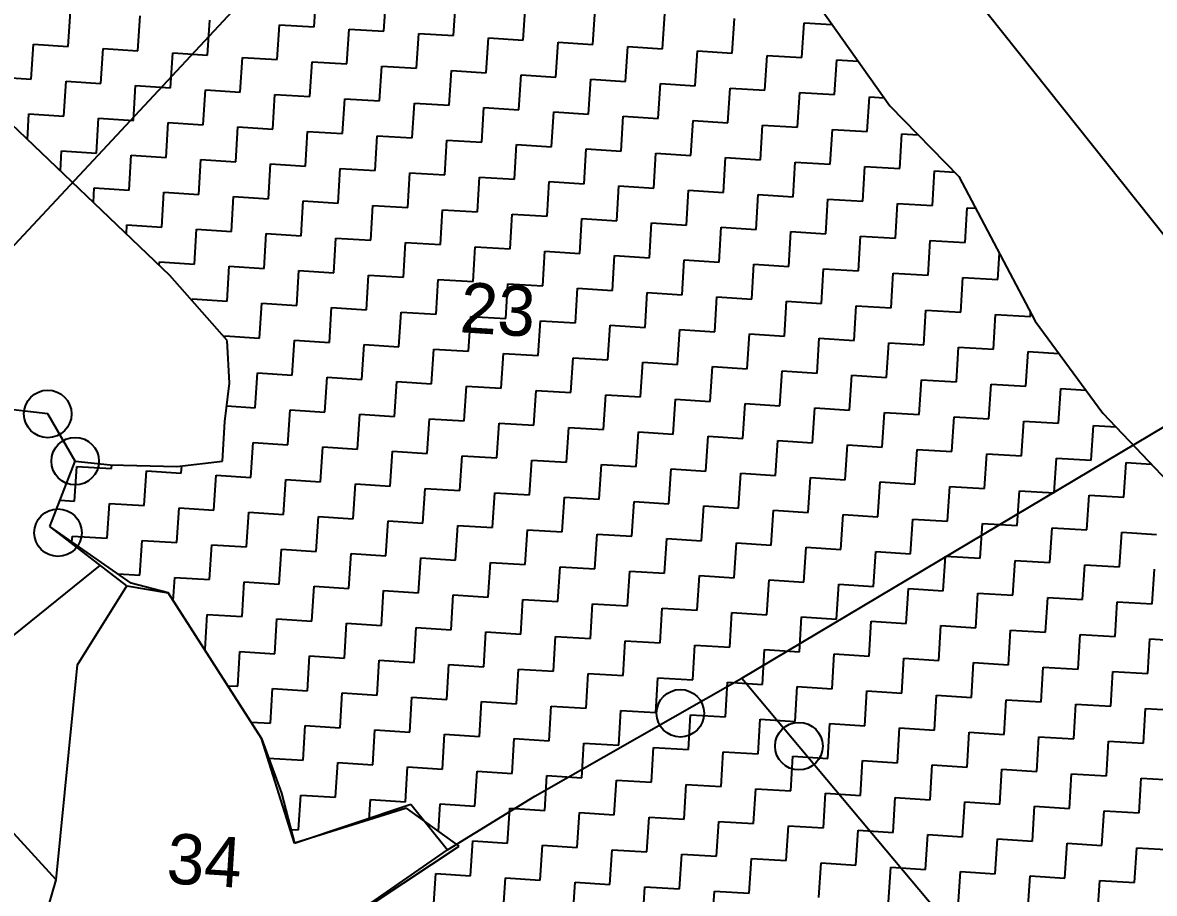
# Model space of a CAD drawing. Header units: metres. Extents: x 283327 to 285518, y 2014808 to 2017186.
# Drawn here: x 284312.1 to 284718.6, y 2015815.1 to 2016128 of the extents above; entities that cross this region are included whole.
import ezdxf
from ezdxf.enums import TextEntityAlignment as Align

# ---------------------------------------------------------------- set-up
doc = ezdxf.new("R2010")
doc.units = ezdxf.units.M
doc.header["$MEASUREMENT"] = 0
for name, color, linetype in [('POLY_HATCH', 12, 'Continuous'), ('POLY_PARCEL', 6, 'Continuous'), ('TEXT_PARCEL', 7, 'Continuous'), ('V_BOUND_LINE', 7, 'Continuous')]:
    doc.layers.add(name, color=color, linetype=linetype)
doc.styles.add('TEXT_MAP', font='', dxfattribs={"height": 2.5})
doc.styles.get('TEXT_MAP').set_extended_font_data('Kruti Dev 050')

msp = doc.modelspace()

# ---------------------------------------------------------------- linework, layer by layer
for centre in [(284321.1, 2015987.36), (284330.94, 2015970.38), (284324.77, 2015944.69), (284548.33, 2015879.8), (284590.92, 2015867.99)]:
    msp.add_circle(centre, 8.54)
at = {"layer": 'POLY_HATCH', "linetype": 'Continuous'}
for p, q in [((284416.82, 2016126.43), (284417.6, 2016138.94)), ((284441.84, 2016124.86), (284442.63, 2016137.37)), ((284466.87, 2016123.28), (284467.65, 2016135.8)), ((284491.89, 2016121.71), (284492.68, 2016134.22)), ((284516.92, 2016120.13), (284517.7, 2016132.65)), ((284328.44, 2016119.43), (284329.23, 2016131.94)), ((284353.47, 2016117.85), (284354.26, 2016130.37)), ((284378.49, 2016116.28), (284379.28, 2016128.79)), ((284541.94, 2016118.56), (284542.73, 2016131.07)), ((284566.96, 2016116.99), (284567.75, 2016129.5)), ((284403.52, 2016114.71), (284404.31, 2016127.22)), ((284404.31, 2016127.22), (284416.82, 2016126.43)), ((284428.54, 2016113.13), (284429.33, 2016125.64)), ((284429.33, 2016125.64), (284441.84, 2016124.86)), ((284591.99, 2016115.41), (284592.78, 2016127.92)), ((284592.78, 2016127.92), (284602.8, 2016127.29)), ((284315.15, 2016107.7), (284315.93, 2016120.22)), ((284315.93, 2016120.22), (284328.44, 2016119.43)), ((284453.57, 2016111.56), (284454.35, 2016124.07)), ((284454.35, 2016124.07), (284466.87, 2016123.28)), ((284478.59, 2016109.98), (284479.38, 2016122.5)), ((284479.38, 2016122.5), (284491.89, 2016121.71)), ((284503.62, 2016108.41), (284504.4, 2016120.92)), ((284504.4, 2016120.92), (284516.92, 2016120.13)), ((284340.17, 2016106.13), (284340.96, 2016118.64)), ((284340.96, 2016118.64), (284353.47, 2016117.85)), ((284365.19, 2016104.56), (284365.98, 2016117.07)), ((284365.98, 2016117.07), (284378.49, 2016116.28)), ((284528.64, 2016106.83), (284529.43, 2016119.35)), ((284529.43, 2016119.35), (284541.94, 2016118.56)), ((284553.67, 2016105.26), (284554.45, 2016117.77)), ((284554.45, 2016117.77), (284566.96, 2016116.99)), ((284578.69, 2016103.69), (284579.48, 2016116.2)), ((284579.48, 2016116.2), (284591.99, 2016115.41)), ((284390.22, 2016102.98), (284391.01, 2016115.49)), ((284391.01, 2016115.49), (284403.52, 2016114.71)), ((284415.24, 2016101.41), (284416.03, 2016113.92)), ((284416.03, 2016113.92), (284428.54, 2016113.13)), ((284440.27, 2016099.83), (284441.05, 2016112.34)), ((284441.05, 2016112.34), (284453.57, 2016111.56)), ((284603.71, 2016102.11), (284604.5, 2016114.62)), ((284604.5, 2016114.62), (284612.15, 2016114.14)), ((284302.63, 2016108.49), (284315.15, 2016107.7)), ((284465.29, 2016098.26), (284466.08, 2016110.77)), ((284466.08, 2016110.77), (284478.59, 2016109.98)), ((284490.32, 2016096.68), (284491.1, 2016109.2)), ((284491.1, 2016109.2), (284503.62, 2016108.41)), ((284326.87, 2016094.4), (284327.66, 2016106.92)), ((284327.66, 2016106.92), (284340.17, 2016106.13)), ((284351.89, 2016092.83), (284352.68, 2016105.34)), ((284352.68, 2016105.34), (284365.19, 2016104.56)), ((284515.34, 2016095.11), (284516.13, 2016107.62)), ((284516.13, 2016107.62), (284528.64, 2016106.83)), ((284540.37, 2016093.54), (284541.15, 2016106.05)), ((284541.15, 2016106.05), (284553.67, 2016105.26)), ((284565.39, 2016091.96), (284566.18, 2016104.47)), ((284566.18, 2016104.47), (284578.69, 2016103.69)), ((284376.92, 2016091.26), (284377.71, 2016103.77)), ((284377.71, 2016103.77), (284390.22, 2016102.98)), ((284401.94, 2016089.68), (284402.73, 2016102.19)), ((284402.73, 2016102.19), (284415.24, 2016101.41)), ((284426.97, 2016088.11), (284427.76, 2016100.62)), ((284427.76, 2016100.62), (284440.27, 2016099.83)), ((284590.41, 2016090.39), (284591.2, 2016102.9)), ((284591.2, 2016102.9), (284603.71, 2016102.11)), ((284615.44, 2016088.81), (284616.23, 2016101.32)), ((284616.23, 2016101.32), (284621.5, 2016100.99)), ((284451.99, 2016086.53), (284452.78, 2016099.05)), ((284452.78, 2016099.05), (284465.29, 2016098.26)), ((284477.02, 2016084.96), (284477.8, 2016097.47)), ((284477.8, 2016097.47), (284490.32, 2016096.68)), ((284502.04, 2016083.38), (284502.83, 2016095.9)), ((284502.83, 2016095.9), (284515.34, 2016095.11)), ((284313.78, 2016085.99), (284314.36, 2016095.19)), ((284314.36, 2016095.19), (284326.87, 2016094.4)), ((284338.6, 2016081.11), (284339.38, 2016093.62)), ((284339.38, 2016093.62), (284351.89, 2016092.83)), ((284363.62, 2016079.53), (284364.41, 2016092.04)), ((284364.41, 2016092.04), (284376.92, 2016091.26)), ((284527.07, 2016081.81), (284527.85, 2016094.32)), ((284527.85, 2016094.32), (284540.37, 2016093.54)), ((284552.09, 2016080.24), (284552.88, 2016092.75)), ((284552.88, 2016092.75), (284565.39, 2016091.96)), ((284388.64, 2016077.96), (284389.43, 2016090.47)), ((284389.43, 2016090.47), (284401.94, 2016089.68)), ((284413.67, 2016076.38), (284414.46, 2016088.89)), ((284414.46, 2016088.89), (284426.97, 2016088.11)), ((284577.12, 2016078.66), (284577.9, 2016091.17)), ((284577.9, 2016091.17), (284590.41, 2016090.39)), ((284602.14, 2016077.09), (284602.93, 2016089.6)), ((284602.93, 2016089.6), (284615.44, 2016088.81)), ((284627.16, 2016075.51), (284627.95, 2016088.03)), ((284627.95, 2016088.03), (284633.74, 2016087.66)), ((284438.69, 2016074.81), (284439.48, 2016087.32)), ((284439.48, 2016087.32), (284451.99, 2016086.53)), ((284463.72, 2016073.23), (284464.51, 2016085.75)), ((284464.51, 2016085.75), (284477.02, 2016084.96)), ((284488.74, 2016071.66), (284489.53, 2016084.17)), ((284489.53, 2016084.17), (284502.04, 2016083.38)), ((284325.63, 2016074.65), (284326.08, 2016081.89)), ((284326.08, 2016081.89), (284338.6, 2016081.11)), ((284350.32, 2016067.81), (284351.11, 2016080.32)), ((284351.11, 2016080.32), (284363.62, 2016079.53)), ((284513.77, 2016070.09), (284514.55, 2016082.6)), ((284514.55, 2016082.6), (284527.07, 2016081.81)), ((284538.79, 2016068.51), (284539.58, 2016081.02)), ((284539.58, 2016081.02), (284552.09, 2016080.24)), ((284375.35, 2016066.23), (284376.13, 2016078.74)), ((284376.13, 2016078.74), (284388.64, 2016077.96)), ((284400.37, 2016064.66), (284401.16, 2016077.17)), ((284401.16, 2016077.17), (284413.67, 2016076.38)), ((284425.39, 2016063.08), (284426.18, 2016075.6)), ((284426.18, 2016075.6), (284438.69, 2016074.81)), ((284563.82, 2016066.94), (284564.6, 2016079.45)), ((284564.6, 2016079.45), (284577.12, 2016078.66)), ((284588.84, 2016065.36), (284589.63, 2016077.87)), ((284589.63, 2016077.87), (284602.14, 2016077.09)), ((284613.86, 2016063.79), (284614.65, 2016076.3)), ((284614.65, 2016076.3), (284627.16, 2016075.51)), ((284450.42, 2016061.51), (284451.21, 2016074.02)), ((284451.21, 2016074.02), (284463.72, 2016073.23)), ((284475.44, 2016059.93), (284476.23, 2016072.45)), ((284476.23, 2016072.45), (284488.74, 2016071.66)), ((284638.89, 2016062.21), (284639.68, 2016074.73)), ((284639.68, 2016074.73), (284646.81, 2016074.28)), ((284337.48, 2016063.32), (284337.81, 2016068.59)), ((284337.81, 2016068.59), (284350.32, 2016067.81)), ((284500.47, 2016058.36), (284501.25, 2016070.87)), ((284501.25, 2016070.87), (284513.77, 2016070.09)), ((284525.49, 2016056.79), (284526.28, 2016069.3)), ((284526.28, 2016069.3), (284538.79, 2016068.51)), ((284550.52, 2016055.21), (284551.3, 2016067.72)), ((284551.3, 2016067.72), (284563.82, 2016066.94)), ((284362.05, 2016054.51), (284362.83, 2016067.02)), ((284362.83, 2016067.02), (284375.35, 2016066.23)), ((284387.07, 2016052.93), (284387.86, 2016065.44)), ((284387.86, 2016065.44), (284400.37, 2016064.66)), ((284412.09, 2016051.36), (284412.88, 2016063.87)), ((284412.88, 2016063.87), (284425.39, 2016063.08)), ((284575.54, 2016053.64), (284576.33, 2016066.15)), ((284576.33, 2016066.15), (284588.84, 2016065.36)), ((284600.57, 2016052.06), (284601.35, 2016064.58)), ((284601.35, 2016064.58), (284613.86, 2016063.79)), ((284437.12, 2016049.78), (284437.91, 2016062.3)), ((284437.91, 2016062.3), (284450.42, 2016061.51)), ((284462.14, 2016048.21), (284462.93, 2016060.72)), ((284462.93, 2016060.72), (284475.44, 2016059.93)), ((284625.59, 2016050.49), (284626.38, 2016063)), ((284626.38, 2016063), (284638.89, 2016062.21)), ((284650.61, 2016048.91), (284651.4, 2016061.43)), ((284651.4, 2016061.43), (284654.42, 2016061.24)), ((284349.33, 2016051.98), (284349.53, 2016055.29)), ((284349.53, 2016055.29), (284362.05, 2016054.51)), ((284487.17, 2016046.64), (284487.96, 2016059.15)), ((284487.96, 2016059.15), (284500.47, 2016058.36)), ((284512.19, 2016045.06), (284512.98, 2016057.57)), ((284512.98, 2016057.57), (284525.49, 2016056.79)), ((284537.22, 2016043.49), (284538, 2016056)), ((284538, 2016056), (284550.52, 2016055.21)), ((284373.77, 2016041.21), (284374.56, 2016053.72)), ((284374.56, 2016053.72), (284387.07, 2016052.93)), ((284398.8, 2016039.63), (284399.58, 2016052.15)), ((284399.58, 2016052.15), (284412.09, 2016051.36)), ((284562.24, 2016041.91), (284563.03, 2016054.42)), ((284563.03, 2016054.42), (284575.54, 2016053.64)), ((284587.27, 2016040.34), (284588.05, 2016052.85)), ((284588.05, 2016052.85), (284600.57, 2016052.06)), ((284612.29, 2016038.76), (284613.08, 2016051.28)), ((284613.08, 2016051.28), (284625.59, 2016050.49)), ((284423.82, 2016038.06), (284424.61, 2016050.57)), ((284424.61, 2016050.57), (284437.12, 2016049.78)), ((284448.84, 2016036.48), (284449.63, 2016049)), ((284449.63, 2016049), (284462.14, 2016048.21)), ((284473.87, 2016034.91), (284474.66, 2016047.42)), ((284474.66, 2016047.42), (284487.17, 2016046.64)), ((284637.31, 2016037.19), (284638.1, 2016049.7)), ((284638.1, 2016049.7), (284650.61, 2016048.91)), ((284498.89, 2016033.34), (284499.68, 2016045.85)), ((284499.68, 2016045.85), (284512.19, 2016045.06)), ((284523.92, 2016031.76), (284524.7, 2016044.27)), ((284524.7, 2016044.27), (284537.22, 2016043.49)), ((284662.34, 2016035.61), (284662.94, 2016045.09)), ((284361.17, 2016040.65), (284361.26, 2016041.99)), ((284361.26, 2016041.99), (284373.77, 2016041.21)), ((284385.5, 2016027.91), (284386.28, 2016040.42)), ((284386.28, 2016040.42), (284398.8, 2016039.63)), ((284548.94, 2016030.19), (284549.73, 2016042.7)), ((284549.73, 2016042.7), (284562.24, 2016041.91)), ((284573.97, 2016028.61), (284574.75, 2016041.12)), ((284574.75, 2016041.12), (284587.27, 2016040.34)), ((284598.99, 2016027.04), (284599.78, 2016039.55)), ((284599.78, 2016039.55), (284612.29, 2016038.76)), ((284410.52, 2016026.33), (284411.31, 2016038.85)), ((284411.31, 2016038.85), (284423.82, 2016038.06)), ((284435.54, 2016024.76), (284436.33, 2016037.27)), ((284436.33, 2016037.27), (284448.84, 2016036.48)), ((284460.57, 2016023.18), (284461.36, 2016035.7)), ((284461.36, 2016035.7), (284473.87, 2016034.91)), ((284624.02, 2016025.46), (284624.8, 2016037.98)), ((284624.8, 2016037.98), (284637.31, 2016037.19)), ((284649.04, 2016023.89), (284649.83, 2016036.4)), ((284649.83, 2016036.4), (284662.34, 2016035.61)), ((284485.59, 2016021.61), (284486.38, 2016034.12)), ((284486.38, 2016034.12), (284498.89, 2016033.34)), ((284510.62, 2016020.04), (284511.41, 2016032.55)), ((284511.41, 2016032.55), (284523.92, 2016031.76)), ((284535.64, 2016018.46), (284536.43, 2016030.97)), ((284536.43, 2016030.97), (284548.94, 2016030.19)), ((284372.94, 2016027.98), (284372.98, 2016028.7)), ((284372.98, 2016028.7), (284385.5, 2016027.91)), ((284397.22, 2016014.61), (284398.01, 2016027.12)), ((284398.01, 2016027.12), (284410.52, 2016026.33)), ((284560.67, 2016016.89), (284561.45, 2016029.4)), ((284561.45, 2016029.4), (284573.97, 2016028.61)), ((284585.69, 2016015.31), (284586.48, 2016027.83)), ((284586.48, 2016027.83), (284598.99, 2016027.04)), ((284422.25, 2016013.03), (284423.03, 2016025.55)), ((284423.03, 2016025.55), (284435.54, 2016024.76)), ((284447.27, 2016011.46), (284448.06, 2016023.97)), ((284448.06, 2016023.97), (284460.57, 2016023.18)), ((284610.72, 2016013.74), (284611.5, 2016026.25)), ((284611.5, 2016026.25), (284624.02, 2016025.46)), ((284635.74, 2016012.16), (284636.53, 2016024.68)), ((284636.53, 2016024.68), (284649.04, 2016023.89)), ((284660.77, 2016010.59), (284661.55, 2016023.1)), ((284661.55, 2016023.1), (284674.06, 2016022.32)), ((284674.06, 2016022.32), (284674.16, 2016023.81)), ((284472.29, 2016009.89), (284473.08, 2016022.4)), ((284473.08, 2016022.4), (284485.59, 2016021.61)), ((284497.32, 2016008.31), (284498.11, 2016020.82)), ((284498.11, 2016020.82), (284510.62, 2016020.04)), ((284522.34, 2016006.74), (284523.13, 2016019.25)), ((284523.13, 2016019.25), (284535.64, 2016018.46)), ((284384.66, 2016014.69), (284384.71, 2016015.4)), ((284384.71, 2016015.4), (284397.22, 2016014.61)), ((284547.37, 2016005.16), (284548.15, 2016017.67)), ((284548.15, 2016017.67), (284560.67, 2016016.89)), ((284572.39, 2016003.59), (284573.18, 2016016.1)), ((284573.18, 2016016.1), (284585.69, 2016015.31)), ((284597.42, 2016002.01), (284598.2, 2016014.53)), ((284598.2, 2016014.53), (284610.72, 2016013.74)), ((284408.95, 2016001.31), (284409.73, 2016013.82)), ((284409.73, 2016013.82), (284422.25, 2016013.03)), ((284433.97, 2015999.73), (284434.76, 2016012.25)), ((284434.76, 2016012.25), (284447.27, 2016011.46)), ((284458.99, 2015998.16), (284459.78, 2016010.67)), ((284459.78, 2016010.67), (284472.29, 2016009.89)), ((284622.44, 2016000.44), (284623.23, 2016012.95)), ((284623.23, 2016012.95), (284635.74, 2016012.16)), ((284647.47, 2015998.87), (284648.25, 2016011.38)), ((284648.25, 2016011.38), (284660.77, 2016010.59)), ((284484.02, 2015996.59), (284484.81, 2016009.1)), ((284484.81, 2016009.1), (284497.32, 2016008.31)), ((284509.04, 2015995.01), (284509.83, 2016007.52)), ((284509.83, 2016007.52), (284522.34, 2016006.74)), ((284672.49, 2015997.29), (284673.28, 2016009.8)), ((284673.28, 2016009.8), (284684.33, 2016009.11)), ((284534.07, 2015993.44), (284534.86, 2016005.95)), ((284534.86, 2016005.95), (284547.37, 2016005.16)), ((284559.09, 2015991.86), (284559.88, 2016004.38)), ((284559.88, 2016004.38), (284572.39, 2016003.59)), ((284584.12, 2015990.29), (284584.9, 2016002.8)), ((284584.9, 2016002.8), (284597.42, 2016002.01)), ((284395.65, 2015989.58), (284396.43, 2016002.1)), ((284396.43, 2016002.1), (284408.95, 2016001.31)), ((284420.67, 2015988.01), (284421.46, 2016000.52)), ((284421.46, 2016000.52), (284433.97, 2015999.73)), ((284445.7, 2015986.44), (284446.48, 2015998.95)), ((284446.48, 2015998.95), (284458.99, 2015998.16)), ((284609.14, 2015988.71), (284609.93, 2016001.23)), ((284609.93, 2016001.23), (284622.44, 2016000.44)), ((284634.17, 2015987.14), (284634.95, 2015999.65)), ((284634.95, 2015999.65), (284647.47, 2015998.87)), ((284470.72, 2015984.86), (284471.51, 2015997.37)), ((284471.51, 2015997.37), (284484.02, 2015996.59)), ((284495.74, 2015983.29), (284496.53, 2015995.8)), ((284496.53, 2015995.8), (284509.04, 2015995.01)), ((284520.77, 2015981.71), (284521.56, 2015994.22)), ((284521.56, 2015994.22), (284534.07, 2015993.44)), ((284659.19, 2015985.57), (284659.98, 2015998.08)), ((284659.98, 2015998.08), (284672.49, 2015997.29)), ((284684.22, 2015983.99), (284685, 2015996.5)), ((284685, 2015996.5), (284694.04, 2015995.94)), ((284385.43, 2015990.23), (284395.65, 2015989.58)), ((284545.79, 2015980.14), (284546.58, 2015992.65)), ((284546.58, 2015992.65), (284559.09, 2015991.86)), ((284570.82, 2015978.56), (284571.61, 2015991.08)), ((284571.61, 2015991.08), (284584.12, 2015990.29)), ((284407.37, 2015976.28), (284408.16, 2015988.8)), ((284408.16, 2015988.8), (284420.67, 2015988.01)), ((284432.4, 2015974.71), (284433.18, 2015987.22)), ((284433.18, 2015987.22), (284445.7, 2015986.44)), ((284595.84, 2015976.99), (284596.63, 2015989.5)), ((284596.63, 2015989.5), (284609.14, 2015988.71)), ((284620.87, 2015975.42), (284621.65, 2015987.93)), ((284621.65, 2015987.93), (284634.17, 2015987.14)), ((284645.89, 2015973.84), (284646.68, 2015986.35)), ((284646.68, 2015986.35), (284659.19, 2015985.57)), ((284457.42, 2015973.14), (284458.21, 2015985.65)), ((284458.21, 2015985.65), (284470.72, 2015984.86)), ((284482.45, 2015971.56), (284483.23, 2015984.07)), ((284483.23, 2015984.07), (284495.74, 2015983.29)), ((284507.47, 2015969.99), (284508.26, 2015982.5)), ((284508.26, 2015982.5), (284520.77, 2015981.71)), ((284670.92, 2015972.27), (284671.7, 2015984.78)), ((284671.7, 2015984.78), (284684.22, 2015983.99)), ((284695.94, 2015970.69), (284696.73, 2015983.2)), ((284696.73, 2015983.2), (284704.83, 2015982.69)), ((284532.49, 2015968.41), (284533.28, 2015980.93)), ((284533.28, 2015980.93), (284545.79, 2015980.14)), ((284557.52, 2015966.84), (284558.31, 2015979.35)), ((284558.31, 2015979.35), (284570.82, 2015978.56)), ((284394.07, 2015964.56), (284394.86, 2015977.07)), ((284394.86, 2015977.07), (284407.37, 2015976.28)), ((284419.1, 2015962.99), (284419.88, 2015975.5)), ((284419.88, 2015975.5), (284432.4, 2015974.71)), ((284444.12, 2015961.41), (284444.91, 2015973.92)), ((284444.91, 2015973.92), (284457.42, 2015973.14)), ((284582.54, 2015965.26), (284583.33, 2015977.78)), ((284583.33, 2015977.78), (284595.84, 2015976.99)), ((284607.57, 2015963.69), (284608.35, 2015976.2)), ((284608.35, 2015976.2), (284620.87, 2015975.42)), ((284632.59, 2015962.12), (284633.38, 2015974.63)), ((284633.38, 2015974.63), (284645.89, 2015973.84)), ((284469.15, 2015959.84), (284469.93, 2015972.35)), ((284469.93, 2015972.35), (284482.45, 2015971.56)), ((284494.17, 2015958.26), (284494.96, 2015970.77)), ((284494.96, 2015970.77), (284507.47, 2015969.99)), ((284657.62, 2015960.54), (284658.4, 2015973.05)), ((284658.4, 2015973.05), (284670.92, 2015972.27)), ((284682.64, 2015958.97), (284683.43, 2015971.48)), ((284683.43, 2015971.48), (284695.94, 2015970.69)), ((284707.67, 2015957.39), (284708.45, 2015969.9)), ((284708.45, 2015969.9), (284717.48, 2015969.34)), ((284330.72, 2015955.98), (284331.51, 2015968.5)), ((284331.51, 2015968.5), (284344.02, 2015967.71)), ((284344.02, 2015967.71), (284344.11, 2015969.04)), ((284355.75, 2015954.41), (284356.54, 2015966.92)), ((284356.54, 2015966.92), (284369.05, 2015966.13)), ((284369.05, 2015966.13), (284369.21, 2015968.7)), ((284519.19, 2015956.69), (284519.98, 2015969.2)), ((284519.98, 2015969.2), (284532.49, 2015968.41)), ((284544.22, 2015955.11), (284545.01, 2015967.63)), ((284545.01, 2015967.63), (284557.52, 2015966.84)), ((284569.24, 2015953.54), (284570.03, 2015966.05)), ((284570.03, 2015966.05), (284582.54, 2015965.26)), ((284380.77, 2015952.83), (284381.56, 2015965.35)), ((284381.56, 2015965.35), (284394.07, 2015964.56)), ((284405.8, 2015951.26), (284406.58, 2015963.77)), ((284406.58, 2015963.77), (284419.1, 2015962.99)), ((284430.82, 2015949.69), (284431.61, 2015962.2)), ((284431.61, 2015962.2), (284444.12, 2015961.41)), ((284594.27, 2015951.96), (284595.06, 2015964.48)), ((284595.06, 2015964.48), (284607.57, 2015963.69)), ((284619.29, 2015950.39), (284620.08, 2015962.9)), ((284620.08, 2015962.9), (284632.59, 2015962.12)), ((284455.85, 2015948.11), (284456.63, 2015960.62)), ((284456.63, 2015960.62), (284469.15, 2015959.84)), ((284480.87, 2015946.54), (284481.66, 2015959.05)), ((284481.66, 2015959.05), (284494.17, 2015958.26)), ((284644.32, 2015948.82), (284645.1, 2015961.33)), ((284645.1, 2015961.33), (284657.62, 2015960.54)), ((284669.34, 2015947.24), (284670.13, 2015959.75)), ((284670.13, 2015959.75), (284682.64, 2015958.97)), ((284694.37, 2015945.67), (284695.15, 2015958.18)), ((284695.15, 2015958.18), (284707.67, 2015957.39)), ((284325.47, 2015956.31), (284330.72, 2015955.98)), ((284342.45, 2015942.68), (284343.24, 2015955.2)), ((284343.24, 2015955.2), (284355.75, 2015954.41)), ((284367.47, 2015941.11), (284368.26, 2015953.62)), ((284368.26, 2015953.62), (284380.77, 2015952.83)), ((284505.9, 2015944.96), (284506.68, 2015957.48)), ((284506.68, 2015957.48), (284519.19, 2015956.69)), ((284530.92, 2015943.39), (284531.71, 2015955.9)), ((284531.71, 2015955.9), (284544.22, 2015955.11)), ((284555.94, 2015941.81), (284556.73, 2015954.33)), ((284556.73, 2015954.33), (284569.24, 2015953.54)), ((284392.5, 2015939.54), (284393.29, 2015952.05)), ((284393.29, 2015952.05), (284405.8, 2015951.26)), ((284417.52, 2015937.96), (284418.31, 2015950.47)), ((284418.31, 2015950.47), (284430.82, 2015949.69)), ((284580.97, 2015940.24), (284581.76, 2015952.75)), ((284581.76, 2015952.75), (284594.27, 2015951.96)), ((284605.99, 2015938.67), (284606.78, 2015951.18)), ((284606.78, 2015951.18), (284619.29, 2015950.39)), ((284631.02, 2015937.09), (284631.8, 2015949.6)), ((284631.8, 2015949.6), (284644.32, 2015948.82)), ((284442.55, 2015936.39), (284443.33, 2015948.9)), ((284443.33, 2015948.9), (284455.85, 2015948.11)), ((284467.57, 2015934.81), (284468.36, 2015947.32)), ((284468.36, 2015947.32), (284480.87, 2015946.54)), ((284492.6, 2015933.24), (284493.38, 2015945.75)), ((284493.38, 2015945.75), (284505.9, 2015944.96)), ((284656.04, 2015935.52), (284656.83, 2015948.03)), ((284656.83, 2015948.03), (284669.34, 2015947.24)), ((284681.07, 2015933.94), (284681.85, 2015946.45)), ((284681.85, 2015946.45), (284694.37, 2015945.67)), ((284329.81, 2015941.4), (284329.94, 2015943.47)), ((284329.94, 2015943.47), (284342.45, 2015942.68)), ((284354.17, 2015929.38), (284354.96, 2015941.9)), ((284354.96, 2015941.9), (284367.47, 2015941.11)), ((284517.62, 2015931.66), (284518.41, 2015944.18)), ((284518.41, 2015944.18), (284530.92, 2015943.39)), ((284542.64, 2015930.09), (284543.43, 2015942.6)), ((284543.43, 2015942.6), (284555.94, 2015941.81)), ((284706.09, 2015932.37), (284706.88, 2015944.88)), ((284706.88, 2015944.88), (284719.39, 2015944.09)), ((284379.2, 2015927.81), (284379.99, 2015940.32)), ((284379.99, 2015940.32), (284392.5, 2015939.54)), ((284404.22, 2015926.24), (284405.01, 2015938.75)), ((284405.01, 2015938.75), (284417.52, 2015937.96)), ((284567.67, 2015928.51), (284568.46, 2015941.03)), ((284568.46, 2015941.03), (284580.97, 2015940.24)), ((284592.69, 2015926.94), (284593.48, 2015939.45)), ((284593.48, 2015939.45), (284605.99, 2015938.67)), ((284617.72, 2015925.37), (284618.51, 2015937.88)), ((284618.51, 2015937.88), (284631.02, 2015937.09)), ((284429.25, 2015924.66), (284430.03, 2015937.17)), ((284430.03, 2015937.17), (284442.55, 2015936.39)), ((284454.27, 2015923.09), (284455.06, 2015935.6)), ((284455.06, 2015935.6), (284467.57, 2015934.81)), ((284479.3, 2015921.51), (284480.08, 2015934.02)), ((284480.08, 2015934.02), (284492.6, 2015933.24)), ((284642.74, 2015923.79), (284643.53, 2015936.3)), ((284643.53, 2015936.3), (284656.04, 2015935.52)), ((284667.77, 2015922.22), (284668.55, 2015934.73)), ((284668.55, 2015934.73), (284681.07, 2015933.94)), ((284346.35, 2015929.88), (284354.17, 2015929.38)), ((284504.32, 2015919.94), (284505.11, 2015932.45)), ((284505.11, 2015932.45), (284517.62, 2015931.66)), ((284529.35, 2015918.36), (284530.13, 2015930.88)), ((284530.13, 2015930.88), (284542.64, 2015930.09)), ((284554.37, 2015916.79), (284555.16, 2015929.3)), ((284555.16, 2015929.3), (284567.67, 2015928.51)), ((284692.79, 2015920.64), (284693.58, 2015933.16)), ((284693.58, 2015933.16), (284706.09, 2015932.37)), ((284717.82, 2015919.07), (284718.6, 2015931.58)), ((284366.16, 2015920.23), (284366.69, 2015928.6)), ((284366.69, 2015928.6), (284379.2, 2015927.81)), ((284390.92, 2015914.51), (284391.71, 2015927.02)), ((284391.71, 2015927.02), (284404.22, 2015926.24)), ((284415.95, 2015912.94), (284416.74, 2015925.45)), ((284416.74, 2015925.45), (284429.25, 2015924.66)), ((284579.39, 2015915.22), (284580.18, 2015927.73)), ((284580.18, 2015927.73), (284592.69, 2015926.94)), ((284604.42, 2015913.64), (284605.21, 2015926.15)), ((284605.21, 2015926.15), (284617.72, 2015925.37)), ((284440.97, 2015911.36), (284441.76, 2015923.87)), ((284441.76, 2015923.87), (284454.27, 2015923.09)), ((284466, 2015909.79), (284466.78, 2015922.3)), ((284466.78, 2015922.3), (284479.3, 2015921.51)), ((284629.44, 2015912.07), (284630.23, 2015924.58)), ((284630.23, 2015924.58), (284642.74, 2015923.79)), ((284654.47, 2015910.49), (284655.25, 2015923)), ((284655.25, 2015923), (284667.77, 2015922.22)), ((284679.49, 2015908.92), (284680.28, 2015921.43)), ((284680.28, 2015921.43), (284692.79, 2015920.64)), ((284491.02, 2015908.21), (284491.81, 2015920.73)), ((284491.81, 2015920.73), (284504.32, 2015919.94)), ((284516.05, 2015906.64), (284516.83, 2015919.15)), ((284516.83, 2015919.15), (284529.35, 2015918.36)), ((284541.07, 2015905.06), (284541.86, 2015917.58)), ((284541.86, 2015917.58), (284554.37, 2015916.79)), ((284704.52, 2015907.34), (284705.3, 2015919.86)), ((284705.3, 2015919.86), (284717.82, 2015919.07)), ((284377.62, 2015902.79), (284378.41, 2015915.3)), ((284378.41, 2015915.3), (284390.92, 2015914.51)), ((284402.65, 2015901.21), (284403.44, 2015913.72)), ((284403.44, 2015913.72), (284415.95, 2015912.94)), ((284566.09, 2015903.49), (284566.88, 2015916)), ((284566.88, 2015916), (284579.39, 2015915.22)), ((284591.12, 2015901.92), (284591.91, 2015914.43)), ((284591.91, 2015914.43), (284604.42, 2015913.64)), ((284427.67, 2015899.64), (284428.46, 2015912.15)), ((284428.46, 2015912.15), (284440.97, 2015911.36)), ((284452.7, 2015898.06), (284453.48, 2015910.57)), ((284453.48, 2015910.57), (284466, 2015909.79)), ((284477.72, 2015896.49), (284478.51, 2015909)), ((284478.51, 2015909), (284491.02, 2015908.21)), ((284616.14, 2015900.34), (284616.93, 2015912.85)), ((284616.93, 2015912.85), (284629.44, 2015912.07)), ((284641.17, 2015898.77), (284641.96, 2015911.28)), ((284641.96, 2015911.28), (284654.47, 2015910.49)), ((284666.19, 2015897.19), (284666.98, 2015909.71)), ((284666.98, 2015909.71), (284679.49, 2015908.92)), ((284502.75, 2015894.91), (284503.53, 2015907.43)), ((284503.53, 2015907.43), (284516.05, 2015906.64)), ((284527.77, 2015893.34), (284528.56, 2015905.85)), ((284528.56, 2015905.85), (284541.07, 2015905.06)), ((284691.22, 2015895.62), (284692, 2015908.13)), ((284692, 2015908.13), (284704.52, 2015907.34)), ((284716.24, 2015894.04), (284717.03, 2015906.56)), ((284717.03, 2015906.56), (284729.54, 2015905.77)), ((284377.34, 2015902.8), (284377.62, 2015902.79)), ((284389.35, 2015889.49), (284390.14, 2015902)), ((284390.14, 2015902), (284402.65, 2015901.21)), ((284552.8, 2015891.77), (284553.58, 2015904.28)), ((284553.58, 2015904.28), (284566.09, 2015903.49)), ((284577.82, 2015890.19), (284578.61, 2015902.7)), ((284578.61, 2015902.7), (284591.12, 2015901.92)), ((284602.84, 2015888.62), (284603.63, 2015901.13)), ((284603.63, 2015901.13), (284616.14, 2015900.34)), ((284414.37, 2015887.91), (284415.16, 2015900.42)), ((284415.16, 2015900.42), (284427.67, 2015899.64)), ((284439.4, 2015886.34), (284440.19, 2015898.85)), ((284440.19, 2015898.85), (284452.7, 2015898.06)), ((284464.42, 2015884.76), (284465.21, 2015897.28)), ((284465.21, 2015897.28), (284477.72, 2015896.49)), ((284627.87, 2015887.04), (284628.66, 2015899.55)), ((284628.66, 2015899.55), (284641.17, 2015898.77)), ((284652.89, 2015885.47), (284653.68, 2015897.98)), ((284653.68, 2015897.98), (284666.19, 2015897.19)), ((284489.45, 2015883.19), (284490.23, 2015895.7)), ((284490.23, 2015895.7), (284502.75, 2015894.91)), ((284514.47, 2015881.61), (284515.26, 2015894.13)), ((284515.26, 2015894.13), (284527.77, 2015893.34)), ((284539.5, 2015880.04), (284540.28, 2015892.55)), ((284540.28, 2015892.55), (284552.8, 2015891.77)), ((284677.92, 2015883.89), (284678.71, 2015896.41)), ((284678.71, 2015896.41), (284691.22, 2015895.62)), ((284702.94, 2015882.32), (284703.73, 2015894.83)), ((284703.73, 2015894.83), (284716.24, 2015894.04)), ((284385.73, 2015889.71), (284389.35, 2015889.49)), ((284401.07, 2015876.19), (284401.86, 2015888.7)), ((284401.86, 2015888.7), (284414.37, 2015887.91)), ((284564.52, 2015878.47), (284565.31, 2015890.98)), ((284565.31, 2015890.98), (284577.82, 2015890.19)), ((284589.55, 2015876.89), (284590.33, 2015889.4)), ((284590.33, 2015889.4), (284602.84, 2015888.62)), ((284426.1, 2015874.61), (284426.89, 2015887.12)), ((284426.89, 2015887.12), (284439.4, 2015886.34)), ((284451.12, 2015873.04), (284451.91, 2015885.55)), ((284451.91, 2015885.55), (284464.42, 2015884.76)), ((284614.57, 2015875.32), (284615.36, 2015887.83)), ((284615.36, 2015887.83), (284627.87, 2015887.04)), ((284639.59, 2015873.74), (284640.38, 2015886.26)), ((284640.38, 2015886.26), (284652.89, 2015885.47)), ((284664.62, 2015872.17), (284665.41, 2015884.68)), ((284665.41, 2015884.68), (284677.92, 2015883.89)), ((284476.15, 2015871.46), (284476.94, 2015883.98)), ((284476.94, 2015883.98), (284489.45, 2015883.19)), ((284501.17, 2015869.89), (284501.96, 2015882.4)), ((284501.96, 2015882.4), (284514.47, 2015881.61)), ((284526.2, 2015868.32), (284526.98, 2015880.83)), ((284526.98, 2015880.83), (284539.5, 2015880.04)), ((284689.64, 2015870.59), (284690.43, 2015883.11)), ((284690.43, 2015883.11), (284702.94, 2015882.32)), ((284714.67, 2015869.02), (284715.45, 2015881.53)), ((284715.45, 2015881.53), (284727.97, 2015880.75)), ((284394.12, 2015876.62), (284401.07, 2015876.19)), ((284551.22, 2015866.74), (284552.01, 2015879.25)), ((284552.01, 2015879.25), (284564.52, 2015878.47)), ((284576.25, 2015865.17), (284577.03, 2015877.68)), ((284577.03, 2015877.68), (284589.55, 2015876.89)), ((284412.8, 2015862.89), (284413.59, 2015875.4)), ((284413.59, 2015875.4), (284426.1, 2015874.61)), ((284437.82, 2015861.31), (284438.61, 2015873.83)), ((284438.61, 2015873.83), (284451.12, 2015873.04)), ((284462.85, 2015859.74), (284463.64, 2015872.25)), ((284463.64, 2015872.25), (284476.15, 2015871.46)), ((284601.27, 2015863.59), (284602.06, 2015876.1)), ((284602.06, 2015876.1), (284614.57, 2015875.32)), ((284626.29, 2015862.02), (284627.08, 2015874.53)), ((284627.08, 2015874.53), (284639.59, 2015873.74)), ((284651.32, 2015860.44), (284652.11, 2015872.96)), ((284652.11, 2015872.96), (284664.62, 2015872.17)), ((284487.87, 2015858.16), (284488.66, 2015870.68)), ((284488.66, 2015870.68), (284501.17, 2015869.89)), ((284512.9, 2015856.59), (284513.68, 2015869.1)), ((284513.68, 2015869.1), (284526.2, 2015868.32)), ((284676.34, 2015858.87), (284677.13, 2015871.38)), ((284677.13, 2015871.38), (284689.64, 2015870.59)), ((284701.37, 2015857.29), (284702.16, 2015869.81)), ((284702.16, 2015869.81), (284714.67, 2015869.02)), ((284537.92, 2015855.02), (284538.71, 2015867.53)), ((284538.71, 2015867.53), (284551.22, 2015866.74)), ((284562.95, 2015853.44), (284563.73, 2015865.95)), ((284563.73, 2015865.95), (284576.25, 2015865.17)), ((284587.97, 2015851.87), (284588.76, 2015864.38)), ((284588.76, 2015864.38), (284601.27, 2015863.59)), ((284400.26, 2015863.27), (284400.29, 2015863.67)), ((284400.29, 2015863.67), (284412.8, 2015862.89)), ((284424.52, 2015849.59), (284425.31, 2015862.1)), ((284425.31, 2015862.1), (284437.82, 2015861.31)), ((284449.55, 2015848.01), (284450.34, 2015860.53)), ((284450.34, 2015860.53), (284462.85, 2015859.74)), ((284613, 2015850.29), (284613.78, 2015862.8)), ((284613.78, 2015862.8), (284626.29, 2015862.02)), ((284638.02, 2015848.72), (284638.81, 2015861.23)), ((284638.81, 2015861.23), (284651.32, 2015860.44)), ((284474.57, 2015846.44), (284475.36, 2015858.95)), ((284475.36, 2015858.95), (284487.87, 2015858.16)), ((284499.6, 2015844.86), (284500.39, 2015857.38)), ((284500.39, 2015857.38), (284512.9, 2015856.59)), ((284663.04, 2015847.14), (284663.83, 2015859.66)), ((284663.83, 2015859.66), (284676.34, 2015858.87)), ((284688.07, 2015845.57), (284688.86, 2015858.08)), ((284688.86, 2015858.08), (284701.37, 2015857.29)), ((284713.09, 2015844), (284713.88, 2015856.51)), ((284713.88, 2015856.51), (284726.39, 2015855.72)), ((284524.62, 2015843.29), (284525.41, 2015855.8)), ((284525.41, 2015855.8), (284537.92, 2015855.02)), ((284549.65, 2015841.72), (284550.43, 2015854.23)), ((284550.43, 2015854.23), (284562.95, 2015853.44)), ((284574.67, 2015840.14), (284575.46, 2015852.65)), ((284575.46, 2015852.65), (284587.97, 2015851.87)), ((284411.23, 2015837.86), (284412.01, 2015850.38)), ((284412.01, 2015850.38), (284424.52, 2015849.59)), ((284436.58, 2015841.52), (284437.04, 2015848.8)), ((284437.04, 2015848.8), (284449.55, 2015848.01)), ((284599.7, 2015838.57), (284600.48, 2015851.08)), ((284600.48, 2015851.08), (284613, 2015850.29)), ((284624.72, 2015836.99), (284625.51, 2015849.51)), ((284625.51, 2015849.51), (284638.02, 2015848.72)), ((284649.74, 2015835.42), (284650.53, 2015847.93)), ((284650.53, 2015847.93), (284663.04, 2015847.14)), ((284461.44, 2015837.42), (284462.06, 2015847.23)), ((284462.06, 2015847.23), (284474.57, 2015846.44)), ((284486.3, 2015833.14), (284487.09, 2015845.65)), ((284487.09, 2015845.65), (284499.6, 2015844.86)), ((284511.32, 2015831.57), (284512.11, 2015844.08)), ((284512.11, 2015844.08), (284524.62, 2015843.29)), ((284674.77, 2015833.84), (284675.56, 2015846.36)), ((284675.56, 2015846.36), (284688.07, 2015845.57)), ((284699.79, 2015832.27), (284700.58, 2015844.78)), ((284700.58, 2015844.78), (284713.09, 2015844)), ((284536.35, 2015829.99), (284537.13, 2015842.5)), ((284537.13, 2015842.5), (284549.65, 2015841.72)), ((284561.37, 2015828.42), (284562.16, 2015840.93)), ((284562.16, 2015840.93), (284574.67, 2015840.14)), ((284408.23, 2015838.05), (284411.23, 2015837.86)), ((284586.4, 2015826.84), (284587.18, 2015839.35)), ((284587.18, 2015839.35), (284599.7, 2015838.57)), ((284611.42, 2015825.27), (284612.21, 2015837.78)), ((284612.21, 2015837.78), (284624.72, 2015836.99)), ((284636.45, 2015823.69), (284637.23, 2015836.21)), ((284637.23, 2015836.21), (284649.74, 2015835.42)), ((284473, 2015821.41), (284473.79, 2015833.93)), ((284473.79, 2015833.93), (284486.3, 2015833.14)), ((284498.02, 2015819.84), (284498.81, 2015832.35)), ((284498.81, 2015832.35), (284511.32, 2015831.57)), ((284661.47, 2015822.12), (284662.26, 2015834.63)), ((284662.26, 2015834.63), (284674.77, 2015833.84)), ((284686.49, 2015820.55), (284687.28, 2015833.06)), ((284687.28, 2015833.06), (284699.79, 2015832.27)), ((284523.05, 2015818.27), (284523.84, 2015830.78)), ((284523.84, 2015830.78), (284536.35, 2015829.99)), ((284548.07, 2015816.69), (284548.86, 2015829.2)), ((284548.86, 2015829.2), (284561.37, 2015828.42)), ((284573.1, 2015815.12), (284573.88, 2015827.63)), ((284573.88, 2015827.63), (284586.4, 2015826.84)), ((284711.52, 2015818.97), (284712.31, 2015831.48)), ((284712.31, 2015831.48), (284724.82, 2015830.7)), ((284598.12, 2015813.54), (284598.91, 2015826.06)), ((284598.91, 2015826.06), (284611.42, 2015825.27)), ((284623.15, 2015811.97), (284623.93, 2015824.48)), ((284623.93, 2015824.48), (284636.45, 2015823.69)), ((284459.7, 2015809.69), (284460.49, 2015822.2)), ((284460.49, 2015822.2), (284473, 2015821.41)), ((284484.72, 2015808.12), (284485.51, 2015820.63)), ((284485.51, 2015820.63), (284498.02, 2015819.84)), ((284648.17, 2015810.39), (284648.96, 2015822.91)), ((284648.96, 2015822.91), (284661.47, 2015822.12)), ((284673.19, 2015808.82), (284673.98, 2015821.33)), ((284673.98, 2015821.33), (284686.49, 2015820.55)), ((284698.22, 2015807.25), (284699.01, 2015819.76)), ((284699.01, 2015819.76), (284711.52, 2015818.97)), ((284509.75, 2015806.54), (284510.54, 2015819.05)), ((284510.54, 2015819.05), (284523.05, 2015818.27)), ((284534.77, 2015804.97), (284535.56, 2015817.48)), ((284535.56, 2015817.48), (284548.07, 2015816.69)), ((284559.8, 2015803.39), (284560.58, 2015815.9)), ((284560.58, 2015815.9), (284573.1, 2015815.12))]:
    msp.add_line(p, q, dxfattribs=at)
at = {"layer": 'POLY_HATCH'}
for p, q in [((284596.97, 2016135.5), (284623.58, 2016098.06)), ((284364.94, 2016037.05), (284290.02, 2016108.71)), ((284623.58, 2016098.06), (284648.4, 2016072.65)), ((284648.4, 2016072.65), (284675.8, 2016020.69)), ((284385.49, 2016013.76), (284364.94, 2016037.05)), ((284675.8, 2016020.69), (284700.14, 2015987.65)), ((284386.43, 2015998.4), (284385.49, 2016013.76)), ((284384.74, 2015984.63), (284386.43, 2015998.4)), ((284700.14, 2015987.65), (284735.29, 2015950.53)), ((284383.84, 2015970.34), (284384.74, 2015984.63)), ((284321.83, 2015946.95), (284330.94, 2015970.38)), ((284330.94, 2015970.38), (284343.57, 2015969.05)), ((284367.46, 2015968.5), (284383.84, 2015970.34)), ((284343.57, 2015969.05), (284367.46, 2015968.5)), ((284351.11, 2015926.57), (284321.83, 2015946.95)), ((284364.34, 2015923.08), (284351.11, 2015926.57)), ((284397.9, 2015870.73), (284364.34, 2015923.08)), ((284409.78, 2015833.15), (284397.9, 2015870.73)), ((284449.94, 2015845.69), (284409.78, 2015833.15)), ((284468.89, 2015832.06), (284449.94, 2015845.69)), ((284420.96, 2015800.37), (284468.89, 2015832.06))]:
    msp.add_line(p, q, dxfattribs=at)
at = {"layer": 'POLY_PARCEL'}
for p, q in [((284295.64, 2016033.68), (284536.03, 2016291.51)), ((284570.44, 2015892.39), (284759.16, 2016004.94)), ((284321.1, 2015987.36), (284300.51, 2015989.74)), ((284330.94, 2015970.38), (284321.1, 2015987.36)), ((284321.83, 2015946.95), (284330.94, 2015970.38)), ((284349.5, 2015925.64), (284321.83, 2015946.95)), ((284339.87, 2015933.05), (284271.35, 2015877.62)), ((284331.8, 2015897.24), (284349.5, 2015925.64)), ((284349.5, 2015925.64), (284364.34, 2015923.08)), ((284364.34, 2015923.08), (284397.9, 2015870.73)), ((284324.08, 2015819.97), (284331.8, 2015897.24)), ((284324.08, 2015819.97), (284261.14, 2015888.78)), ((284496.12, 2015850.06), (284570.44, 2015892.39)), ((284570.44, 2015892.39), (284781.64, 2015640.84)), ((284397.9, 2015870.73), (284405.04, 2015851.03)), ((284405.04, 2015851.03), (284409.78, 2015833.15)), ((284464.68, 2015830.78), (284496.12, 2015850.06)), ((284409.78, 2015833.15), (284451.58, 2015847.14)), ((284451.58, 2015847.14), (284464.68, 2015830.78)), ((284420.96, 2015800.37), (284464.68, 2015830.78)), ((284316.59, 2015794.09), (284324.08, 2015819.97))]:
    msp.add_line(p, q, dxfattribs=at)
at = {"layer": 'V_BOUND_LINE'}
msp.add_line((284615.65, 2016185.53), (284759.16, 2016004.94), dxfattribs=at)

# ---------------------------------------------------------------- texts
at = {"layer": 'TEXT_PARCEL', "style": 'TEXT_MAP'}
for s, p in [('23', (284482.79, 2016024.9)), ('34', (284377.44, 2015826.91))]:
    msp.add_text(s, height=18.053, rotation=356.4002, dxfattribs=at).set_placement(p, align=Align.MIDDLE)

doc.saveas('drawing.dxf')
